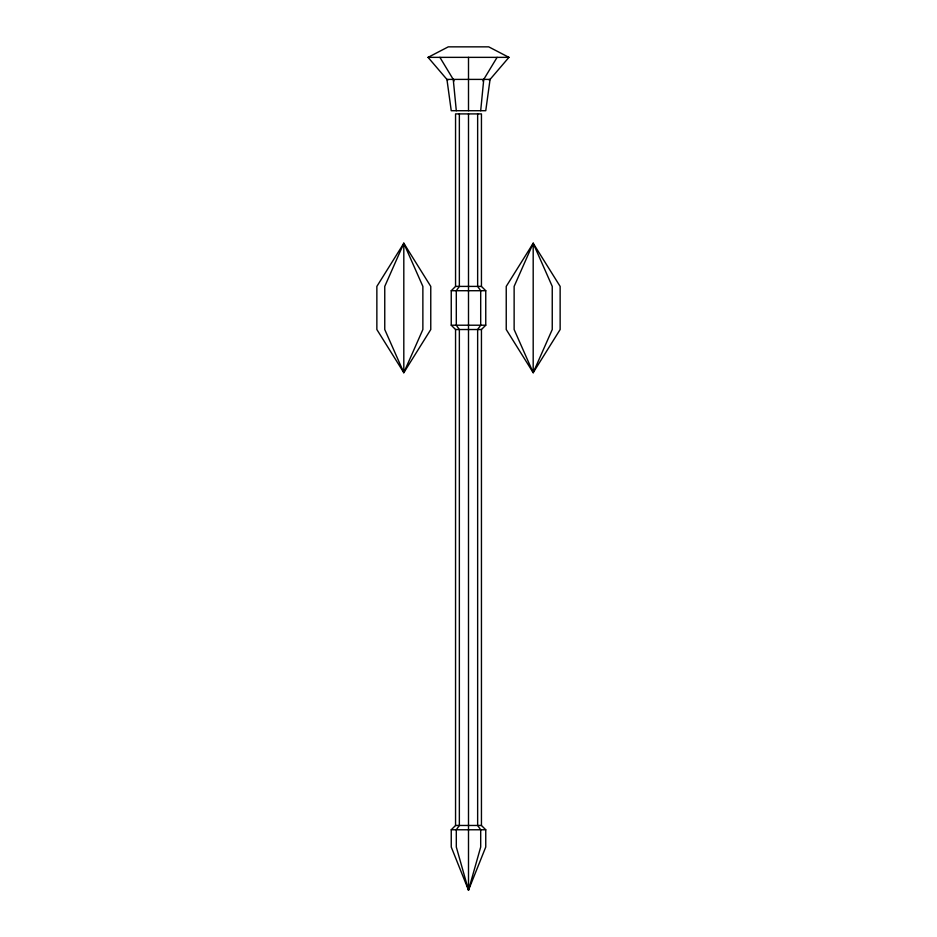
<?xml version="1.0" encoding="UTF-8"?>
<svg xmlns="http://www.w3.org/2000/svg" width="937" height="937" viewBox="0 0 937 937"><rect width="100%" height="100%" fill="white"/><g stroke="black" fill="none" stroke-linecap="round" stroke-linejoin="round"><path stroke-width="1.41" d="M480.693 110.718L483.75 79.399M459.353 113.904L459.353 286.406L456.307 290.716L456.307 325.209L459.353 329.531L459.353 825.462L456.307 829.772L456.307 847.025L468.5 890.15L485.753 847.025L485.753 829.772L481.442 825.462L481.442 329.531L485.753 325.209L485.753 290.716L481.442 286.406L481.442 113.904L455.558 113.904L455.558 286.406L451.247 290.716L451.247 325.209L455.558 329.531L455.558 825.462L451.247 829.772L451.247 847.025L468.5 890.15L480.693 847.025L480.693 829.772L477.647 825.462L477.647 329.531L480.693 325.209L480.693 290.716L477.647 286.406L477.647 113.904M403.812 243.28L384.756 286.406L384.756 329.531L403.812 372.657L430.762 329.531L430.762 286.406L403.812 243.28L376.861 286.406L376.861 329.531L403.812 372.657L422.868 329.531L422.868 286.406L403.812 243.28L403.812 372.657M533.188 243.28L514.132 286.406L514.132 329.531L533.188 372.657L560.139 329.531L560.139 286.406L533.188 243.28L506.238 286.406L506.238 329.531L533.188 372.657L552.244 329.531L552.244 286.406L533.188 243.28L533.188 372.657M482.86 80.887L497.09 57.356M489.313 80.301L508.932 57.356L488.716 46.85L448.284 46.85L428.068 57.356L447.687 80.301M428.068 57.356L508.932 57.356M455.558 286.406L481.442 286.406M451.247 290.716L485.753 290.716M451.247 325.209L485.753 325.209M455.558 329.531L481.442 329.531M455.558 825.462L481.442 825.462M451.247 829.772L485.753 829.772M439.91 57.356L454.14 80.887M453.25 79.399L456.307 110.718M468.5 57.356L468.5 110.718M468.5 113.904L468.5 890.15M490.063 79.399L485.753 110.718L451.247 110.718L446.937 79.399L490.063 79.399"/></g></svg>
